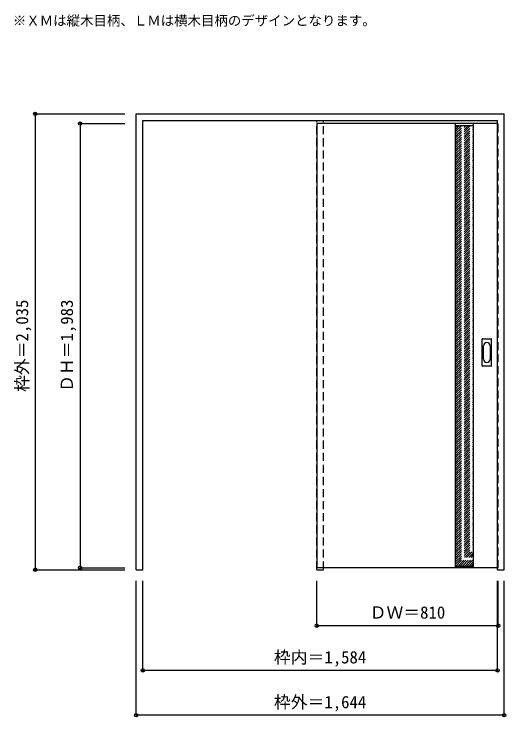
# Model space of a CAD drawing. Units: millimetres, scale not verified. Extents: x -1741 to 455, y -1571 to 1567.
import ezdxf
from ezdxf.enums import TextEntityAlignment as Align

# ---------------------------------------------------------------- set-up
doc = ezdxf.new("R2010")
doc.units = ezdxf.units.MM
doc.header["$LTSCALE"] = 30
doc.header["$PDMODE"] = 32
doc.header["$PDSIZE"] = 15
doc.linetypes.add('DASHED1', pattern=[1.8, 1.2, -0.6])
for name, color, linetype in [('0-0', 4, 'DASHED1'), ('0-1_寸法', 7, 'Continuous'), ('0-2_文字', 7, 'Continuous')]:
    doc.layers.add(name, color=color, linetype=linetype)
doc.styles.add('ＭＳ ゴシック', font='')
doc.styles.get('ＭＳ ゴシック').set_extended_font_data('MS Gothic')

msp = doc.modelspace()

# ---------------------------------------------------------------- linework, layer by layer
at = {"layer": '0-0', "color": 3, "linetype": 'Continuous'}
for p, q in [((-1196.6, -913.31), (-1196.6, 1121.69)), ((-1196.6, 1121.69), (447.4, 1121.69)), ((447.4, -913.31), (447.4, 1121.69)), ((-1166.6, 1091.69), (417.4, 1091.69)), ((-389.6, 1078.19), (-389.6, -904.81)), ((417.4, 1078.19), (-389.6, 1078.19)), ((230.4, -905.03), (230.4, 1077.97)), ((310.4, -905.03), (310.4, 1077.97)), ((417.4, -913.31), (417.4, 1091.69)), ((348.4, -3.31), (348.4, 115.69)), ((349.9, 117.19), (388.9, 117.19)), ((390.4, -3.31), (390.4, 115.69)), ((388.9, -4.81), (349.9, -4.81)), ((417.4, -904.81), (-389.6, -904.81)), ((417.4, -913.31), (447.4, -913.31))]:
    msp.add_line(p, q, dxfattribs=at)
at = {"layer": '0-0'}
for p, q in [((-389.6, -913.31), (-389.6, 1091.69)), ((-389.6, 1078.19), (-389.6, 1074.19)), ((-359.6, -913.31), (-359.6, 1091.69)), ((230.4, 992.86), (307.51, 1069.97)), ((230.4, 1002.76), (297.61, 1069.97)), ((230.4, 1012.66), (287.71, 1069.97)), ((230.4, 1022.56), (277.81, 1069.97)), ((230.4, 1032.46), (267.91, 1069.97)), ((230.4, 1042.36), (258.01, 1069.97)), ((230.4, 1052.26), (248.11, 1069.97)), ((230.4, 1062.16), (238.21, 1069.97)), ((417.4, 1078.19), (420.4, 1078.19)), ((230.4, 982.96), (310.4, 1062.96)), ((230.4, 973.06), (310.4, 1053.06)), ((230.4, 963.16), (310.4, 1043.16)), ((230.4, 953.26), (310.4, 1033.26)), ((230.4, 943.36), (310.4, 1023.36)), ((230.4, 933.46), (310.4, 1013.46)), ((230.4, 923.57), (310.4, 1003.57)), ((230.4, 913.67), (310.4, 993.67)), ((230.4, 903.77), (310.4, 983.77)), ((230.4, 893.87), (310.4, 973.87)), ((230.4, 883.97), (310.4, 963.97)), ((230.4, 874.07), (310.4, 954.07)), ((230.4, 864.17), (310.4, 944.17)), ((230.4, 854.27), (310.4, 934.27)), ((230.4, 844.37), (310.4, 924.37)), ((230.4, 834.47), (310.4, 914.47)), ((230.4, 824.57), (310.4, 904.57)), ((230.4, 814.67), (310.4, 894.67)), ((230.4, 804.77), (310.4, 884.77)), ((230.4, 794.87), (310.4, 874.87)), ((230.4, 784.97), (310.4, 864.97)), ((230.4, 775.07), (310.4, 855.07)), ((230.4, 765.17), (310.4, 845.17)), ((230.4, 755.27), (310.4, 835.27)), ((230.4, 745.37), (310.4, 825.37)), ((230.4, 735.47), (310.4, 815.47)), ((230.4, 725.58), (310.4, 805.58)), ((230.4, 715.68), (310.4, 795.68)), ((230.4, 705.78), (310.4, 785.78)), ((230.4, 695.88), (310.4, 775.88)), ((230.4, 685.98), (310.4, 765.98)), ((230.4, 676.08), (310.4, 756.08)), ((230.4, 666.18), (310.4, 746.18)), ((230.4, 656.28), (310.4, 736.28)), ((230.4, 646.38), (310.4, 726.38)), ((230.4, 636.48), (310.4, 716.48)), ((230.4, 626.58), (310.4, 706.58)), ((230.4, 616.68), (310.4, 696.68)), ((230.4, 606.78), (310.4, 686.78)), ((230.4, 596.88), (310.4, 676.88)), ((230.4, 586.98), (310.4, 666.98)), ((230.4, 577.08), (310.4, 657.08)), ((230.4, 567.18), (310.4, 647.18)), ((230.4, 557.28), (310.4, 637.28)), ((230.4, 547.38), (310.4, 627.38)), ((230.4, 537.48), (310.4, 617.48)), ((230.4, 527.59), (310.4, 607.59)), ((230.4, 517.69), (310.4, 597.69)), ((230.4, 507.79), (310.4, 587.79)), ((230.4, 497.89), (310.4, 577.89)), ((230.4, 487.99), (310.4, 567.99)), ((230.4, 478.09), (310.4, 558.09)), ((230.4, 468.19), (310.4, 548.19)), ((230.4, 458.29), (310.4, 538.29)), ((230.4, 448.39), (310.4, 528.39)), ((230.4, 438.49), (310.4, 518.49)), ((230.4, 428.59), (310.4, 508.59)), ((230.4, 418.69), (310.4, 498.69)), ((230.4, 408.79), (310.4, 488.79)), ((230.4, 398.89), (310.4, 478.89)), ((230.4, 388.99), (310.4, 468.99)), ((230.4, 379.09), (310.4, 459.09)), ((230.4, 369.19), (310.4, 449.19)), ((230.4, 359.29), (310.4, 439.29)), ((230.4, 349.39), (310.4, 429.39)), ((230.4, 339.49), (310.4, 419.49)), ((230.4, 329.6), (310.4, 409.6)), ((230.4, 319.7), (310.4, 399.7)), ((230.4, 309.8), (310.4, 389.8)), ((230.4, 299.9), (310.4, 379.9)), ((230.4, 290), (310.4, 370)), ((230.4, 280.1), (310.4, 360.1)), ((230.4, 270.2), (310.4, 350.2)), ((230.4, 260.3), (310.4, 340.3)), ((230.4, 250.4), (310.4, 330.4)), ((230.4, 240.5), (310.4, 320.5)), ((230.4, 230.6), (310.4, 310.6)), ((230.4, 220.7), (310.4, 300.7)), ((230.4, 210.8), (310.4, 290.8)), ((230.4, 200.9), (310.4, 280.9)), ((230.4, 191), (310.4, 271)), ((230.4, 181.1), (310.4, 261.1)), ((230.4, 171.2), (310.4, 251.2)), ((230.4, 161.3), (310.4, 241.3)), ((230.4, 151.4), (310.4, 231.4)), ((230.4, 141.51), (310.4, 221.51)), ((230.4, 131.61), (310.4, 211.61)), ((230.4, 121.71), (310.4, 201.71)), ((230.4, 111.81), (310.4, 191.81)), ((230.4, 101.91), (310.4, 181.91)), ((230.4, 92.01), (310.4, 172.01)), ((230.4, 82.11), (310.4, 162.11)), ((230.4, 72.21), (310.4, 152.21)), ((230.4, 62.31), (310.4, 142.31)), ((230.4, 52.41), (310.4, 132.41)), ((230.4, 42.51), (310.4, 122.51)), ((230.4, 32.61), (310.4, 112.61)), ((230.4, 22.71), (310.4, 102.71)), ((230.4, 12.81), (310.4, 92.81)), ((230.4, 2.91), (310.4, 82.91)), ((230.4, -6.99), (310.4, 73.01)), ((230.4, -16.89), (310.4, 63.11)), ((230.4, -26.79), (310.4, 53.21)), ((230.4, -36.69), (310.4, 43.31)), ((230.4, -46.59), (310.4, 33.41)), ((230.4, -56.48), (310.4, 23.52)), ((230.4, -66.38), (310.4, 13.62)), ((230.4, -76.28), (310.4, 3.72)), ((230.4, -86.18), (310.4, -6.18)), ((230.4, -96.08), (310.4, -16.08)), ((230.4, -105.98), (310.4, -25.98)), ((230.4, -115.88), (310.4, -35.88)), ((230.4, -125.78), (310.4, -45.78)), ((230.4, -135.68), (310.4, -55.68)), ((230.4, -145.58), (310.4, -65.58)), ((230.4, -155.48), (310.4, -75.48)), ((230.4, -165.38), (310.4, -85.38)), ((230.4, -175.28), (310.4, -95.28)), ((230.4, -185.18), (310.4, -105.18)), ((230.4, -195.08), (310.4, -115.08)), ((230.4, -204.98), (310.4, -124.98)), ((230.4, -214.88), (310.4, -134.88)), ((230.4, -224.78), (310.4, -144.78)), ((230.4, -234.68), (310.4, -154.68)), ((230.4, -244.58), (310.4, -164.58)), ((230.4, -254.47), (310.4, -174.47)), ((230.4, -264.37), (310.4, -184.37)), ((230.4, -274.27), (310.4, -194.27)), ((230.4, -284.17), (310.4, -204.17)), ((230.4, -294.07), (310.4, -214.07)), ((230.4, -303.97), (310.4, -223.97)), ((230.4, -313.87), (310.4, -233.87)), ((230.4, -323.77), (310.4, -243.77)), ((230.4, -333.67), (310.4, -253.67)), ((230.4, -343.57), (310.4, -263.57)), ((230.4, -353.47), (310.4, -273.47)), ((230.4, -363.37), (310.4, -283.37)), ((230.4, -373.27), (310.4, -293.27)), ((230.4, -383.17), (310.4, -303.17)), ((230.4, -393.07), (310.4, -313.07)), ((230.4, -402.97), (310.4, -322.97)), ((230.4, -412.87), (310.4, -332.87)), ((230.4, -422.77), (310.4, -342.77)), ((230.4, -432.67), (310.4, -352.67)), ((230.4, -442.57), (310.4, -362.57)), ((230.4, -452.46), (310.4, -372.46)), ((230.4, -462.36), (310.4, -382.36)), ((230.4, -472.26), (310.4, -392.26)), ((230.4, -482.16), (310.4, -402.16)), ((230.4, -492.06), (310.4, -412.06)), ((230.4, -501.96), (310.4, -421.96)), ((230.4, -511.86), (310.4, -431.86)), ((230.4, -521.76), (310.4, -441.76)), ((230.4, -531.66), (310.4, -451.66)), ((230.4, -541.56), (310.4, -461.56)), ((230.4, -551.46), (310.4, -471.46)), ((230.4, -561.36), (310.4, -481.36)), ((230.4, -571.26), (310.4, -491.26)), ((230.4, -581.16), (310.4, -501.16)), ((230.4, -591.06), (310.4, -511.06)), ((230.4, -600.96), (310.4, -520.96)), ((230.4, -610.86), (310.4, -530.86)), ((230.4, -620.76), (310.4, -540.76)), ((230.4, -630.66), (310.4, -550.66)), ((230.4, -640.56), (310.4, -560.56)), ((230.4, -650.45), (310.4, -570.45)), ((230.4, -660.35), (310.4, -580.35)), ((230.4, -670.25), (310.4, -590.25)), ((230.4, -680.15), (310.4, -600.15)), ((230.4, -690.05), (310.4, -610.05)), ((230.4, -699.95), (310.4, -619.95)), ((230.4, -709.85), (310.4, -629.85)), ((230.4, -719.75), (310.4, -639.75)), ((230.4, -729.65), (310.4, -649.65)), ((230.4, -739.55), (310.4, -659.55)), ((230.4, -749.45), (310.4, -669.45)), ((230.4, -759.35), (310.4, -679.35)), ((230.4, -769.25), (310.4, -689.25)), ((230.4, -779.15), (310.4, -699.15)), ((230.4, -789.05), (310.4, -709.05)), ((230.4, -798.95), (310.4, -718.95)), ((230.4, -808.85), (310.4, -728.85)), ((230.4, -818.75), (310.4, -738.75)), ((230.4, -828.65), (310.4, -748.65)), ((230.4, -838.54), (310.4, -758.54)), ((230.4, -848.44), (310.4, -768.44)), ((230.4, -858.34), (310.4, -778.34)), ((230.4, -868.24), (310.4, -788.24)), ((230.4, -878.14), (310.4, -798.14)), ((230.4, -888.04), (310.4, -808.04)), ((231.31, -897.03), (310.4, -817.94)), ((241.21, -897.03), (310.4, -827.84)), ((251.11, -897.03), (310.4, -837.74)), ((261.01, -897.03), (310.4, -847.64)), ((270.91, -897.03), (310.4, -857.54)), ((280.81, -897.03), (310.4, -867.44)), ((290.71, -897.03), (310.4, -877.34)), ((300.61, -897.03), (310.4, -887.24)), ((-389.6, -913.31), (-359.6, -913.31))]:
    msp.add_line(p, q, dxfattribs=at)
at = {"layer": '0-0', "color": 7, "linetype": 'Continuous'}
for p, q in [((230.4, 1069.97), (310.4, 1069.97)), ((354.4, 26.59), (354.4, 85.79)), ((384.4, 85.79), (384.4, 26.59)), ((230.4, -897.03), (310.4, -897.03))]:
    msp.add_line(p, q, dxfattribs=at)
at = {"layer": '0-0', "color": 3, "linetype": 'Continuous'}
msp.add_lwpolyline([(-1196.6, -913.31), (-1166.6, -913.31), (-1166.6, 1091.69)], dxfattribs=at)
at = {"layer": '0-0'}
msp.add_lwpolyline([(417.4, -904.81), (420.4, -904.81), (420.4, 1078.19)], dxfattribs=at)
at = {"layer": '0-0', "color": 3, "linetype": 'Continuous'}
for centre, start, end in [((349.9, 115.69), 90, 180), ((388.9, 115.69), 0, 90), ((349.9, -3.31), 180, 270), ((388.9, -3.31), 270, 0)]:
    msp.add_arc(centre, 1.5, start, end, dxfattribs=at)
at = {"layer": '0-0', "color": 7, "linetype": 'Continuous'}
for centre, start, end in [((369.4, 85.79), 0, 180), ((369.4, 26.59), 180, 0)]:
    msp.add_arc(centre, 15, start, end, dxfattribs=at)
at = {"layer": '0-1_寸法', "color": 4}
for p, q in [((-1646.6, 1121.69), (-1646.6, -913.31)), ((-1646.6, 1121.69), (-1246.6, 1121.69)), ((-1446.6, 1078.19), (-1446.6, -904.81)), ((-1446.6, 1078.19), (-1246.6, 1078.19)), ((-1446.6, -904.81), (-1246.6, -904.81)), ((-1646.6, -913.31), (-1246.6, -913.31)), ((-389.6, -1163.31), (-389.6, -963.31)), ((417.4, -1363.31), (417.4, -963.31)), ((420.4, -1163.31), (420.4, -963.31)), ((447.4, -1563.31), (447.4, -963.31)), ((420.4, -1163.31), (-389.6, -1163.31))]:
    msp.add_line(p, q, dxfattribs=at)
for points in [[(447.4, -1563.31), (-1196.6, -1563.31), (-1196.6, -963.31)], [(417.4, -1363.31), (-1166.6, -1363.31), (-1166.6, -963.31)]]:
    msp.add_lwpolyline(points, dxfattribs=at)
at = {"layer": '0-1_寸法'}
for p in [(-1646.6, 1121.69), (-1446.6, 1078.19), (-1646.6, -913.31), (-1446.6, -904.81), (-389.6, -1163.31), (420.4, -1163.31), (-1166.6, -1363.31), (417.4, -1363.31), (-1196.6, -1563.31), (447.4, -1563.31)]:
    msp.add_point(p, dxfattribs=at)

# ---------------------------------------------------------------- texts
at = {"layer": '0-1_寸法', "style": 'ＭＳ ゴシック'}
for s, p in [('枠外＝2,035', (-1661.6, -119.56)), ('ＤＨ＝1,983', (-1461.6, -119.56))]:
    msp.add_text(s, height=54.99, rotation=90, dxfattribs=at).set_placement(p, align=Align.BOTTOM_LEFT)
for s, p in [('ＤＷ＝810', (-153.35, -1148.31)), ('枠内＝1,584', (-580.85, -1348.31)), ('枠外＝1,644', (-580.85, -1548.31))]:
    msp.add_text(s, height=54.99, dxfattribs=at).set_placement(p, align=Align.BOTTOM_LEFT)
at = {"layer": '0-2_文字', "style": 'ＭＳ ゴシック'}
msp.add_text('※ＸＭは縦木目柄、ＬＭは横木目柄のデザインとなります。', height=43.99, dxfattribs=at).set_placement((-1746.6, 1503.06), align=Align.BOTTOM_LEFT)

doc.saveas('drawing.dxf')
